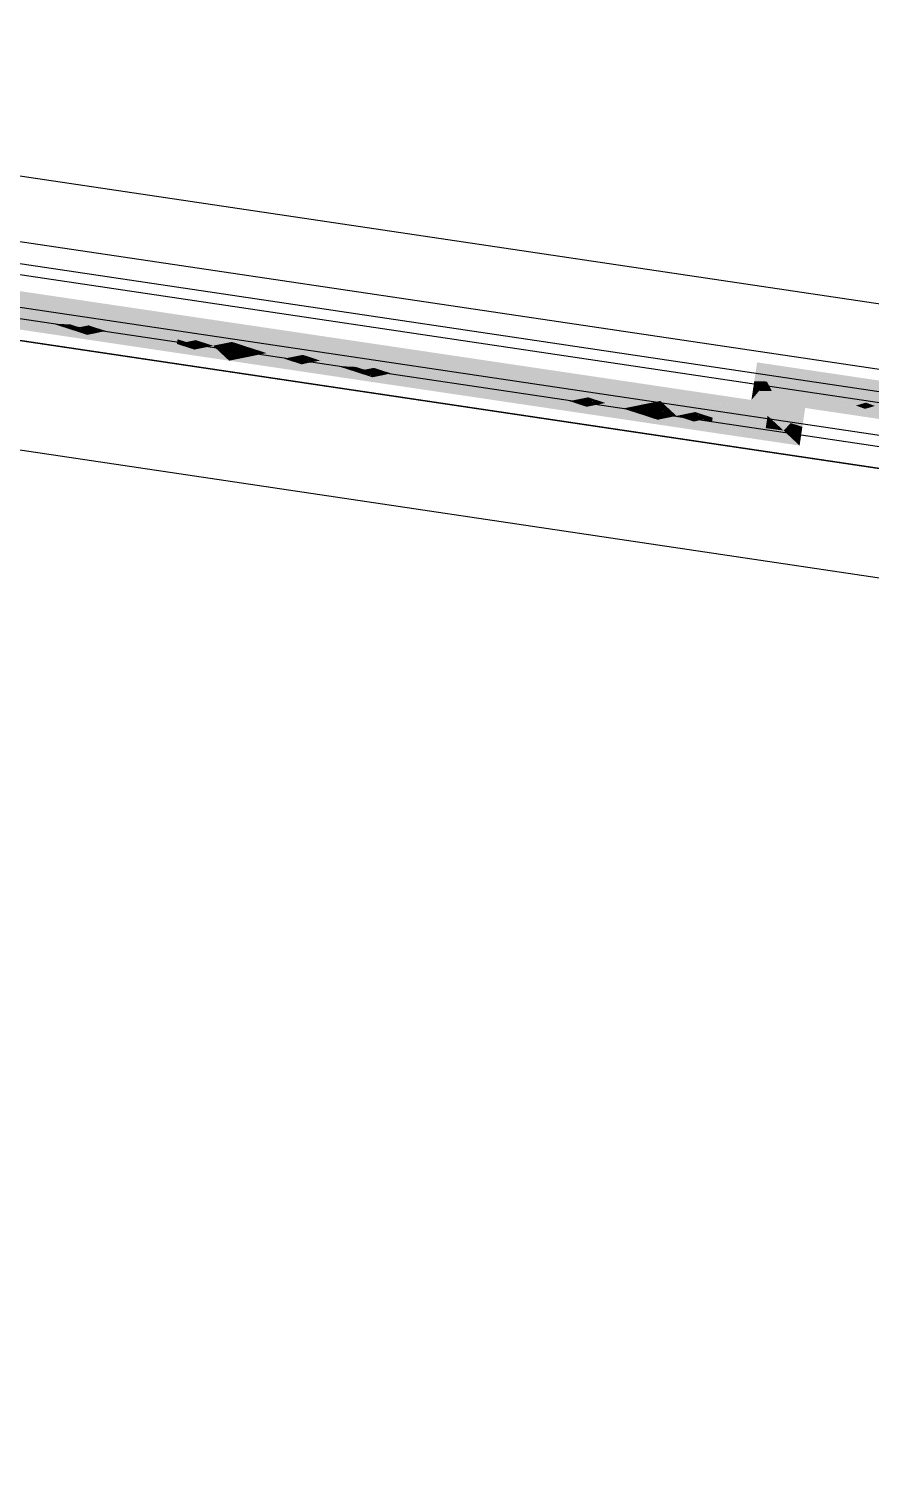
# Model space of a CAD drawing. Header units: millimetres. Extents: x 338 to 506, y 179 to 335.
# Drawn here: x 412.693 to 413.467, y 274.241 to 275.574 of the extents above; entities that cross this region are included whole.
import ezdxf

# ---------------------------------------------------------------- set-up
doc = ezdxf.new("R2010")
doc.units = ezdxf.units.MM
doc.linetypes.add('CENTER', pattern=[2, 1.25, -0.25, 0.25, -0.25])
doc.linetypes.add('DASHED2', pattern=[0.375, 0.25, -0.125])
for name, color, linetype in [('EJES_DE_COLUMNA', 255, 'DASHED2'), ('MUROS', 32, 'Continuous'), ('REJAS', 151, 'Continuous')]:
    doc.layers.add(name, color=color, linetype=linetype)

# ---------------------------------------------------------------- blocks, each defined once
blk = doc.blocks.new('*U997')
at = {"layer": 'REJAS', "color": 18, "linetype": 'Continuous', "extrusion": (0, 0, -1)}
for points in [[(-95.4386, 87.1386), (-95.4299, 86.8733), (-95.4299, 87.4039)], [(-95.4474, 86.8733), (-95.4386, 87.1386), (-95.4649, 87.4039)], [(-95.4474, 86.8733), (-95.4649, 87.4039), (-95.4649, 86.3427)], [(-95.4364, 87.0723), (-95.4397, 87.0391), (-95.4342, 87.006)], [(-95.4364, 87.0723), (-95.4408, 87.0723), (-95.4397, 87.0391)], [(-95.4397, 87.0391), (-95.4408, 87.0723), (-95.443, 87.006)], [(-95.4397, 87.0391), (-95.4414, 87.0226), (-95.437, 87.0226)], [(-95.437, 87.0226), (-95.44, 87.0143), (-95.4342, 87.006)], [(-95.4342, 87.006), (-95.4371, 87.0101), (-95.4391, 87.0087)], [(-95.437, 87.0226), (-95.4414, 87.0226), (-95.44, 87.0143)], [(-95.4391, 87.0087), (-95.4371, 87.0101), (-95.44, 87.0143)], [(-95.44, 87.0143), (-95.4415, 87.0101), (-95.4391, 87.0087)], [(-95.4415, 87.0101), (-95.443, 87.006), (-95.4391, 87.0087)], [(-95.44, 87.0143), (-95.4414, 87.0226), (-95.443, 87.006)], [(-95.4408, 86.9397), (-95.4299, 86.8733), (-95.4342, 87.006)], [(-95.4386, 87.006), (-95.4342, 87.006), (-95.4391, 87.0087)], [(-95.4375, 86.9728), (-95.4342, 87.006), (-95.4403, 86.9894)], [(-95.4357, 87.0018), (-95.4342, 87.006), (-95.4382, 87.0032)], [(-95.4342, 87.006), (-95.4386, 87.006), (-95.4382, 87.0032)], [(-95.4372, 86.9977), (-95.4357, 87.0018), (-95.4382, 87.0032)], [(-95.4382, 87.0032), (-95.4401, 87.0018), (-95.4372, 86.9977)], [(-95.4372, 86.9977), (-95.4401, 87.0018), (-95.4402, 86.9977)], [(-95.4388, 86.9935), (-95.4372, 86.9977), (-95.4402, 86.9977)], [(-95.4406, 87.0046), (-95.4382, 87.0032), (-95.4386, 87.006)], [(-95.4406, 87.0046), (-95.4401, 87.0018), (-95.4382, 87.0032)], [(-95.443, 87.006), (-95.4386, 87.006), (-95.4391, 87.0087)], [(-95.443, 87.006), (-95.4406, 87.0046), (-95.4386, 87.006)], [(-95.4403, 86.9894), (-95.4388, 86.9935), (-95.4402, 86.9977)], [(-95.4401, 87.0018), (-95.443, 87.006), (-95.4402, 86.9977)], [(-95.4406, 87.0046), (-95.443, 87.006), (-95.4401, 87.0018)], [(-95.443, 87.006), (-95.4416, 86.9977), (-95.4402, 86.9977)], [(-95.4402, 86.9977), (-95.4416, 86.9977), (-95.4403, 86.9894)], [(-95.4403, 86.9894), (-95.443, 87.006), (-95.4419, 86.9728)], [(-95.4408, 86.9397), (-95.443, 87.006), (-95.4474, 86.8733)], [(-95.4375, 86.9728), (-95.4403, 86.9894), (-95.4419, 86.9728)], [(-95.4408, 86.9397), (-95.4375, 86.9728), (-95.4419, 86.9728)], [(-95.4424, 86.9231), (-95.4381, 86.9231), (-95.4408, 86.9397)], [(-95.4381, 86.9231), (-95.4411, 86.9148), (-95.4353, 86.9065)], [(-95.4381, 86.9231), (-95.4424, 86.9231), (-95.4411, 86.9148)], [(-95.4411, 86.9148), (-95.4424, 86.9231), (-95.4441, 86.9065)], [(-95.4414, 86.8899), (-95.4299, 86.8733), (-95.4353, 86.9065)], [(-95.4353, 86.9065), (-95.4382, 86.9106), (-95.4402, 86.9093)], [(-95.4397, 86.9065), (-95.4353, 86.9065), (-95.4402, 86.9093)], [(-95.4353, 86.9065), (-95.4393, 86.9037), (-95.4368, 86.9023)], [(-95.4393, 86.9037), (-95.4353, 86.9065), (-95.4397, 86.9065)], [(-95.4368, 86.9023), (-95.4393, 86.9037), (-95.4383, 86.8982)], [(-95.4402, 86.9093), (-95.4382, 86.9106), (-95.4411, 86.9148)], [(-95.4383, 86.8982), (-95.4441, 86.9065), (-95.4414, 86.8899)], [(-95.4383, 86.8982), (-95.4393, 86.9037), (-95.4412, 86.9023)], [(-95.4412, 86.9023), (-95.4393, 86.9037), (-95.4441, 86.9065)], [(-95.4441, 86.9065), (-95.4393, 86.9037), (-95.4397, 86.9065)], [(-95.4441, 86.9065), (-95.4397, 86.9065), (-95.4402, 86.9093)], [(-95.4411, 86.9148), (-95.4426, 86.9106), (-95.4402, 86.9093)], [(-95.4426, 86.9106), (-95.4441, 86.9065), (-95.4402, 86.9093)], [(-95.4414, 86.8899), (-95.4441, 86.9065), (-95.4474, 86.8733)], [(-95.4356, 86.8816), (-95.4395, 86.8789), (-95.4299, 86.8733)], [(-95.4299, 86.8733), (-95.4395, 86.8789), (-95.4386, 86.8733)], [(-95.4414, 86.8899), (-95.4395, 86.8789), (-95.4356, 86.8816)], [(-95.4386, 86.8733), (-95.4395, 86.8789), (-95.4474, 86.8733)], [(-95.4395, 86.8789), (-95.4414, 86.8899), (-95.4444, 86.8816)], [(-95.4474, 86.8733), (-95.4395, 86.8789), (-95.4444, 86.8816)], [(-95.4364, 86.807), (-95.4299, 86.8733), (-95.4419, 86.8402)], [(-95.4386, 86.8733), (-95.4377, 86.8678), (-95.4299, 86.8733)], [(-95.4299, 86.8733), (-95.4377, 86.8678), (-95.4329, 86.865)], [(-95.4364, 86.807), (-95.4342, 86.7407), (-95.4299, 86.8733)], [(-95.4386, 86.608), (-95.4299, 86.3427), (-95.4299, 86.8733)], [(-95.4377, 86.8678), (-95.4359, 86.8567), (-95.4329, 86.865)], [(-95.4359, 86.8567), (-95.4377, 86.8678), (-95.4416, 86.865)], [(-95.4417, 86.8567), (-95.4359, 86.8567), (-95.4416, 86.865)], [(-95.4425, 86.8706), (-95.4377, 86.8678), (-95.4386, 86.8733)], [(-95.4425, 86.8706), (-95.4416, 86.865), (-95.4377, 86.8678)], [(-95.4474, 86.8733), (-95.4649, 86.3427), (-95.4386, 86.608)], [(-95.4425, 86.8706), (-95.4386, 86.8733), (-95.4474, 86.8733)], [(-95.4474, 86.8733), (-95.4416, 86.865), (-95.4425, 86.8706)], [(-95.4474, 86.8733), (-95.4417, 86.8567), (-95.4416, 86.865)], [(-95.4446, 86.8567), (-95.4417, 86.8567), (-95.4474, 86.8733)], [(-95.4419, 86.8402), (-95.4474, 86.8733), (-95.4452, 86.807)], [(-95.4359, 86.8567), (-95.4417, 86.8567), (-95.4389, 86.8485)], [(-95.4389, 86.8485), (-95.4417, 86.8567), (-95.4419, 86.8402)], [(-95.4419, 86.8402), (-95.4417, 86.8567), (-95.4446, 86.8567)], [(-95.4392, 86.8236), (-95.4419, 86.8402), (-95.4452, 86.807)], [(-95.4392, 86.8236), (-95.4422, 86.8153), (-95.4364, 86.807)], [(-95.4393, 86.8112), (-95.4413, 86.8098), (-95.4364, 86.807)], [(-95.4422, 86.8153), (-95.4413, 86.8098), (-95.4393, 86.8112)], [(-95.4413, 86.8098), (-95.4422, 86.8153), (-95.4437, 86.8112)], [(-95.4452, 86.807), (-95.4413, 86.8098), (-95.4437, 86.8112)], [(-95.4397, 86.7738), (-95.4342, 86.7407), (-95.4364, 86.807)], [(-95.4364, 86.807), (-95.4413, 86.8098), (-95.4408, 86.807)], [(-95.4397, 86.7738), (-95.4364, 86.807), (-95.4424, 86.7904)], [(-95.4408, 86.807), (-95.4403, 86.8042), (-95.4364, 86.807)], [(-95.4364, 86.807), (-95.4403, 86.8042), (-95.4379, 86.8029)], [(-95.4403, 86.8042), (-95.4394, 86.7987), (-95.4379, 86.8029)], [(-95.4394, 86.7987), (-95.4452, 86.807), (-95.4424, 86.7904)], [(-95.4394, 86.7987), (-95.4403, 86.8042), (-95.4423, 86.8029)], [(-95.443, 86.7407), (-95.4397, 86.7738), (-95.4452, 86.807)], [(-95.4423, 86.8029), (-95.4403, 86.8042), (-95.4452, 86.807)], [(-95.4452, 86.807), (-95.4403, 86.8042), (-95.4408, 86.807)], [(-95.4408, 86.807), (-95.4413, 86.8098), (-95.4452, 86.807)], [(-95.4414, 86.7573), (-95.437, 86.7573), (-95.4397, 86.7738)], [(-95.437, 86.7573), (-95.44, 86.749), (-95.4342, 86.7407)], [(-95.437, 86.7573), (-95.4414, 86.7573), (-95.44, 86.749)], [(-95.44, 86.749), (-95.4414, 86.7573), (-95.443, 86.7407)], [(-95.4342, 86.7407), (-95.4371, 86.7448), (-95.4391, 86.7434)], [(-95.4386, 86.7407), (-95.4342, 86.7407), (-95.4391, 86.7434)], [(-95.4391, 86.7434), (-95.4371, 86.7448), (-95.44, 86.749)], [(-95.443, 86.7407), (-95.4386, 86.7407), (-95.4391, 86.7434)], [(-95.44, 86.749), (-95.4415, 86.7448), (-95.4391, 86.7434)], [(-95.4415, 86.7448), (-95.443, 86.7407), (-95.4391, 86.7434)], [(-95.4357, 86.7365), (-95.4342, 86.7407), (-95.4382, 86.7379)], [(-95.4342, 86.7407), (-95.4386, 86.7407), (-95.4382, 86.7379)], [(-95.4403, 86.7241), (-95.4375, 86.7075), (-95.4342, 86.7407)], [(-95.4408, 86.6744), (-95.4386, 86.608), (-95.4342, 86.7407)], [(-95.4372, 86.7324), (-95.4357, 86.7365), (-95.4382, 86.7379)], [(-95.4382, 86.7379), (-95.4401, 86.7365), (-95.4372, 86.7324)], [(-95.4372, 86.7324), (-95.4401, 86.7365), (-95.4402, 86.7324)], [(-95.4388, 86.7282), (-95.4372, 86.7324), (-95.4402, 86.7324)], [(-95.4406, 86.7393), (-95.4382, 86.7379), (-95.4386, 86.7407)], [(-95.4406, 86.7393), (-95.4401, 86.7365), (-95.4382, 86.7379)], [(-95.443, 86.7407), (-95.4406, 86.7393), (-95.4386, 86.7407)], [(-95.4403, 86.7241), (-95.4388, 86.7282), (-95.4402, 86.7324)], [(-95.4401, 86.7365), (-95.443, 86.7407), (-95.4402, 86.7324)], [(-95.4406, 86.7393), (-95.443, 86.7407), (-95.4401, 86.7365)], [(-95.443, 86.7407), (-95.4416, 86.7324), (-95.4402, 86.7324)], [(-95.4402, 86.7324), (-95.4416, 86.7324), (-95.4403, 86.7241)], [(-95.4403, 86.7241), (-95.443, 86.7407), (-95.4419, 86.7075)], [(-95.4375, 86.7075), (-95.4403, 86.7241), (-95.4419, 86.7075)], [(-95.4419, 86.7075), (-95.4408, 86.6744), (-95.4375, 86.7075)], [(-95.4419, 86.5749), (-95.4364, 86.5417), (-95.4386, 86.608)], [(-95.4419, 86.5749), (-95.4452, 86.5417), (-95.4392, 86.5583)], [(-95.4422, 86.55), (-95.4364, 86.5417), (-95.4392, 86.5583)], [(-95.4393, 86.5458), (-95.4413, 86.5445), (-95.4364, 86.5417)], [(-95.4364, 86.5417), (-95.4413, 86.5445), (-95.4408, 86.5417)], [(-95.4422, 86.55), (-95.4413, 86.5445), (-95.4393, 86.5458)], [(-95.4408, 86.5417), (-95.4413, 86.5445), (-95.4452, 86.5417)], [(-95.4413, 86.5445), (-95.4422, 86.55), (-95.4437, 86.5458)], [(-95.4452, 86.5417), (-95.4413, 86.5445), (-95.4437, 86.5458)], [(-95.4397, 86.5085), (-95.4342, 86.4754), (-95.4364, 86.5417)], [(-95.4408, 86.5417), (-95.4403, 86.5389), (-95.4364, 86.5417)], [(-95.4364, 86.5417), (-95.4403, 86.5389), (-95.4379, 86.5376)], [(-95.4424, 86.5251), (-95.4397, 86.5085), (-95.4364, 86.5417)], [(-95.4403, 86.5389), (-95.4394, 86.5334), (-95.4379, 86.5376)], [(-95.4424, 86.5251), (-95.4394, 86.5334), (-95.4452, 86.5417)], [(-95.4394, 86.5334), (-95.4403, 86.5389), (-95.4423, 86.5376)], [(-95.4452, 86.5417), (-95.4517, 86.4754), (-95.4397, 86.5085)], [(-95.4423, 86.5376), (-95.4403, 86.5389), (-95.4452, 86.5417)], [(-95.4452, 86.5417), (-95.4403, 86.5389), (-95.4408, 86.5417)], [(-95.4397, 86.5085), (-95.4399, 86.492), (-95.437, 86.492)], [(-95.4427, 86.5002), (-95.4399, 86.492), (-95.4397, 86.5085)], [(-95.437, 86.492), (-95.4399, 86.492), (-95.4342, 86.4754)], [(-95.4342, 86.4754), (-95.4399, 86.492), (-95.44, 86.4837)], [(-95.4457, 86.492), (-95.4399, 86.492), (-95.4427, 86.5002)], [(-95.4399, 86.492), (-95.4457, 86.492), (-95.44, 86.4837)], [(-95.4457, 86.492), (-95.4439, 86.4809), (-95.44, 86.4837)], [(-95.4439, 86.4809), (-95.4457, 86.492), (-95.4487, 86.4837)], [(-95.4342, 86.4754), (-95.44, 86.4837), (-95.4391, 86.4781)], [(-95.4391, 86.4781), (-95.4388, 86.4763), (-95.4367, 86.4768)], [(-95.4388, 86.4763), (-95.4391, 86.4781), (-95.441, 86.4768)], [(-95.4391, 86.4781), (-95.44, 86.4837), (-95.4439, 86.4809)], [(-95.4391, 86.4781), (-95.4439, 86.4809), (-95.443, 86.4754)], [(-95.443, 86.4754), (-95.4439, 86.4809), (-95.4517, 86.4754)], [(-95.4517, 86.4754), (-95.4439, 86.4809), (-95.4487, 86.4837)], [(-95.4408, 86.409), (-95.4299, 86.3427), (-95.4342, 86.4754)], [(-95.4367, 86.4768), (-95.4388, 86.4763), (-95.4342, 86.4754)], [(-95.4342, 86.4754), (-95.4388, 86.4763), (-95.4386, 86.4754)], [(-95.4342, 86.4754), (-95.4385, 86.4745), (-95.4362, 86.474)], [(-95.4385, 86.4745), (-95.4342, 86.4754), (-95.4386, 86.4754)], [(-95.4342, 86.4754), (-95.4421, 86.4698), (-95.4372, 86.4671)], [(-95.4403, 86.4588), (-95.4375, 86.4422), (-95.4342, 86.4754)], [(-95.4362, 86.474), (-95.4385, 86.4745), (-95.4382, 86.4726)], [(-95.4421, 86.4698), (-95.4403, 86.4588), (-95.4372, 86.4671)], [(-95.4382, 86.4726), (-95.4385, 86.4745), (-95.4406, 86.474)], [(-95.4382, 86.4726), (-95.4406, 86.474), (-95.4411, 86.4726)], [(-95.4411, 86.4726), (-95.4401, 86.4712), (-95.4382, 86.4726)], [(-95.4406, 86.474), (-95.4385, 86.4745), (-95.443, 86.4754)], [(-95.443, 86.4754), (-95.4385, 86.4745), (-95.4386, 86.4754)], [(-95.4386, 86.4754), (-95.4388, 86.4763), (-95.443, 86.4754)], [(-95.443, 86.4754), (-95.4388, 86.4763), (-95.441, 86.4768)], [(-95.4421, 86.4698), (-95.4401, 86.4712), (-95.4411, 86.4726)], [(-95.4463, 86.4422), (-95.4403, 86.4588), (-95.4517, 86.4754)], [(-95.4403, 86.4588), (-95.4421, 86.4698), (-95.446, 86.4671)], [(-95.4406, 86.474), (-95.443, 86.4754), (-95.4411, 86.4726)], [(-95.4517, 86.4754), (-95.4649, 86.3427), (-95.4408, 86.409)], [(-95.443, 86.4754), (-95.4425, 86.4726), (-95.4411, 86.4726)], [(-95.4425, 86.4726), (-95.4421, 86.4698), (-95.4411, 86.4726)], [(-95.446, 86.4671), (-95.4421, 86.4698), (-95.4517, 86.4754)], [(-95.4517, 86.4754), (-95.4421, 86.4698), (-95.443, 86.4754)], [(-95.4389, 86.4505), (-95.4403, 86.4505), (-95.4375, 86.4422)], [(-95.4375, 86.4422), (-95.4403, 86.4505), (-95.4404, 86.4464)], [(-95.4403, 86.4588), (-95.4403, 86.4505), (-95.4389, 86.4505)], [(-95.4418, 86.4546), (-95.4403, 86.4505), (-95.4403, 86.4588)], [(-95.4433, 86.4505), (-95.4403, 86.4505), (-95.4418, 86.4546)], [(-95.4403, 86.4505), (-95.4433, 86.4505), (-95.4404, 86.4464)], [(-95.4433, 86.4505), (-95.4424, 86.445), (-95.4404, 86.4464)], [(-95.4448, 86.4464), (-95.4424, 86.445), (-95.4433, 86.4505)], [(-95.4404, 86.4464), (-95.4424, 86.445), (-95.4375, 86.4422)], [(-95.4375, 86.4422), (-95.4424, 86.445), (-95.4419, 86.4422)], [(-95.439, 86.4381), (-95.4375, 86.4422), (-95.4414, 86.4394)], [(-95.4375, 86.4422), (-95.4419, 86.4422), (-95.4414, 86.4394)], [(-95.4405, 86.4339), (-95.4392, 86.4256), (-95.4375, 86.4422)], [(-95.4405, 86.4339), (-95.439, 86.4381), (-95.4414, 86.4394)], [(-95.4435, 86.4256), (-95.4405, 86.4339), (-95.4463, 86.4422)], [(-95.4414, 86.4394), (-95.4434, 86.4381), (-95.4405, 86.4339)], [(-95.4419, 86.4422), (-95.4463, 86.4422), (-95.4414, 86.4394)], [(-95.4463, 86.4422), (-95.4434, 86.4381), (-95.4414, 86.4394)], [(-95.4424, 86.445), (-95.4463, 86.4422), (-95.4419, 86.4422)], [(-95.4463, 86.4422), (-95.4424, 86.445), (-95.4448, 86.4464)], [(-95.4435, 86.4256), (-95.4392, 86.4256), (-95.4405, 86.4339)], [(-95.4408, 86.409), (-95.4392, 86.4256), (-95.4435, 86.4256)], [(-95.4408, 86.409), (-95.4412, 86.3759), (-95.4353, 86.3759)], [(-95.4468, 86.3925), (-95.4412, 86.3759), (-95.4408, 86.409)], [(-95.4528, 86.3759), (-95.4412, 86.3759), (-95.4468, 86.3925)], [(-95.4353, 86.3759), (-95.4412, 86.3759), (-95.4299, 86.3427)], [(-95.4299, 86.3427), (-95.4412, 86.3759), (-95.4414, 86.3593)], [(-95.4412, 86.3759), (-95.4528, 86.3759), (-95.4414, 86.3593)], [(-95.4528, 86.3759), (-95.4492, 86.3538), (-95.4414, 86.3593)], [(-95.4492, 86.3538), (-95.4528, 86.3759), (-95.4589, 86.3593)], [(-95.4299, 86.3427), (-95.4414, 86.3593), (-95.4395, 86.3482)], [(-95.4395, 86.3482), (-95.4414, 86.3593), (-95.4492, 86.3538)], [(-95.4649, 86.3427), (-95.4492, 86.3538), (-95.4589, 86.3593)], [(-95.4347, 86.3455), (-95.4389, 86.3446), (-95.4299, 86.3427)], [(-95.4299, 86.3427), (-95.4389, 86.3446), (-95.4386, 86.3427)], [(-95.4395, 86.3482), (-95.4389, 86.3446), (-95.4347, 86.3455)], [(-95.4386, 86.3427), (-95.4389, 86.3446), (-95.4474, 86.3427)], [(-95.4389, 86.3446), (-95.4395, 86.3482), (-95.4434, 86.3455)], [(-95.4474, 86.3427), (-95.4389, 86.3446), (-95.4434, 86.3455)], [(-95.4395, 86.3482), (-95.4492, 86.3538), (-95.4474, 86.3427)], [(-95.4474, 86.3427), (-95.4492, 86.3538), (-95.4649, 86.3427)]]:
    blk.add_solid(points, dxfattribs=at)
blk = doc.blocks.new('*U998')
at = {"layer": 'REJAS', "color": 18, "linetype": 'Continuous', "extrusion": (0, 0, -1)}
for points in [[(-95.4736, 86.323), (-95.4707, 86.2533), (-95.4649, 86.3927)], [(-95.4649, 86.3927), (-95.4707, 86.2533), (-95.4649, 86.2533)], [(-95.4649, 86.3927), (-95.4743, 86.3869), (-95.4758, 86.3753)], [(-95.4696, 86.3898), (-95.4649, 86.3927), (-95.4739, 86.3908)], [(-95.4649, 86.3927), (-95.4736, 86.3927), (-95.4739, 86.3908)], [(-95.4692, 86.3579), (-95.4649, 86.3927), (-95.4751, 86.3579)], [(-95.4649, 86.3927), (-95.4758, 86.3753), (-95.4751, 86.3579)], [(-95.4743, 86.3869), (-95.4696, 86.3898), (-95.4739, 86.3908)], [(-95.4824, 86.2533), (-95.4736, 86.323), (-95.4999, 86.3927)], [(-95.4736, 86.3927), (-95.4824, 86.3927), (-95.4739, 86.3908)], [(-95.4824, 86.3927), (-95.4784, 86.3898), (-95.4739, 86.3908)], [(-95.4739, 86.3908), (-95.4784, 86.3898), (-95.4743, 86.3869)], [(-95.4743, 86.3869), (-95.4824, 86.3927), (-95.4838, 86.3811)], [(-95.4743, 86.3869), (-95.4838, 86.3811), (-95.4758, 86.3753)], [(-95.4824, 86.2533), (-95.4999, 86.3927), (-95.4999, 86.1139)], [(-95.4824, 86.3927), (-95.4999, 86.3927), (-95.4838, 86.3811)], [(-95.4999, 86.3927), (-95.4933, 86.3753), (-95.4838, 86.3811)], [(-95.4751, 86.3579), (-95.4758, 86.3753), (-95.4867, 86.3579)], [(-95.4867, 86.3579), (-95.4758, 86.3753), (-95.4838, 86.3811)], [(-95.4838, 86.3811), (-95.4933, 86.3753), (-95.4867, 86.3579)], [(-95.4736, 86.323), (-95.4692, 86.3579), (-95.4751, 86.3579)], [(-95.4802, 86.3404), (-95.4736, 86.323), (-95.4751, 86.3579)], [(-95.4867, 86.3579), (-95.4802, 86.3404), (-95.4751, 86.3579)], [(-95.4758, 86.3056), (-95.4722, 86.2882), (-95.4736, 86.323)], [(-95.4758, 86.3056), (-95.478, 86.2882), (-95.474, 86.2969)], [(-95.476, 86.2925), (-95.4722, 86.2882), (-95.474, 86.2969)], [(-95.4741, 86.2904), (-95.4754, 86.2896), (-95.4722, 86.2882)], [(-95.476, 86.2925), (-95.4754, 86.2896), (-95.4741, 86.2904)], [(-95.4754, 86.2896), (-95.476, 86.2925), (-95.477, 86.2904)], [(-95.478, 86.2882), (-95.4754, 86.2896), (-95.477, 86.2904)], [(-95.4743, 86.2708), (-95.4707, 86.2533), (-95.4722, 86.2882)], [(-95.4722, 86.2882), (-95.4754, 86.2896), (-95.4751, 86.2882)], [(-95.4751, 86.2882), (-95.4748, 86.2867), (-95.4722, 86.2882)], [(-95.4722, 86.2882), (-95.4748, 86.2867), (-95.4732, 86.286)], [(-95.4762, 86.2795), (-95.4743, 86.2708), (-95.4722, 86.2882)], [(-95.4748, 86.2867), (-95.4742, 86.2838), (-95.4732, 86.286)], [(-95.4762, 86.2795), (-95.4742, 86.2838), (-95.478, 86.2882)], [(-95.4742, 86.2838), (-95.4748, 86.2867), (-95.4761, 86.286)], [(-95.478, 86.2882), (-95.4824, 86.2533), (-95.4743, 86.2708)], [(-95.4761, 86.286), (-95.4748, 86.2867), (-95.478, 86.2882)], [(-95.478, 86.2882), (-95.4748, 86.2867), (-95.4751, 86.2882)], [(-95.4751, 86.2882), (-95.4754, 86.2896), (-95.478, 86.2882)]]:
    blk.add_solid(points, dxfattribs=at)
blk = doc.blocks.new('EJES_ESTRUCTURALES')
at = {"layer": 'EJES_DE_COLUMNA', "color": 9, "linetype": 'CENTER'}
blk.add_line((726.54081, 131.2663), (726.54081, 199.7363), dxfattribs=at)
blk = doc.blocks.new('A$C7152A42C')
at = {"layer": 'MUROS'}
blk.add_lwpolyline([(95.56987, 87.71022), (95.56987, 87.71022), (95.56987, 87.71022), (95.56987, 87.71022), (95.56987, 87.71022), (95.56987, 87.71022), (95.56987, 85.02772), (95.41987, 85.02772), (95.41987, 87.71022), (94.42486, 87.71022), (94.42486, 87.86022), (94.42486, 87.86022), (94.57486, 87.86022), (94.57486, 87.86022), (95.56987, 87.86022)], close=True, dxfattribs=at)
at = {"layer": 'REJAS', "color": 18}
for p, q in [((95.41987, 87.71022), (95.41987, 85.02772)), ((95.50987, 85.02772), (95.50987, 87.71022)), ((95.43987, 87.68272), (95.43987, 85.05272)), ((95.44987, 85.05272), (95.44987, 87.68272)), ((95.47987, 87.68272), (95.47987, 85.05272)), ((95.48987, 87.68272), (95.48987, 85.05272))]:
    blk.add_line(p, q, dxfattribs=at)
at = {"layer": 'EJES_DE_COLUMNA'}
blk.add_blockref('EJES_ESTRUCTURALES', (-631.22088, -95.28525), dxfattribs=at)
at = {"layer": 'REJAS', "color": 18, "linetype": 'Continuous'}
for name in ['*U997', '*U998']:
    blk.add_blockref(name, (0, 0), dxfattribs=at)

msp = doc.modelspace()

# ---------------------------------------------------------------- block references
at = {"layer": 'MUROS', "color": 32, "rotation": 81.53046525965426}
msp.add_blockref('A$C7152A42C', (484.7482, 168.0844), dxfattribs=at)

doc.saveas('drawing.dxf')
